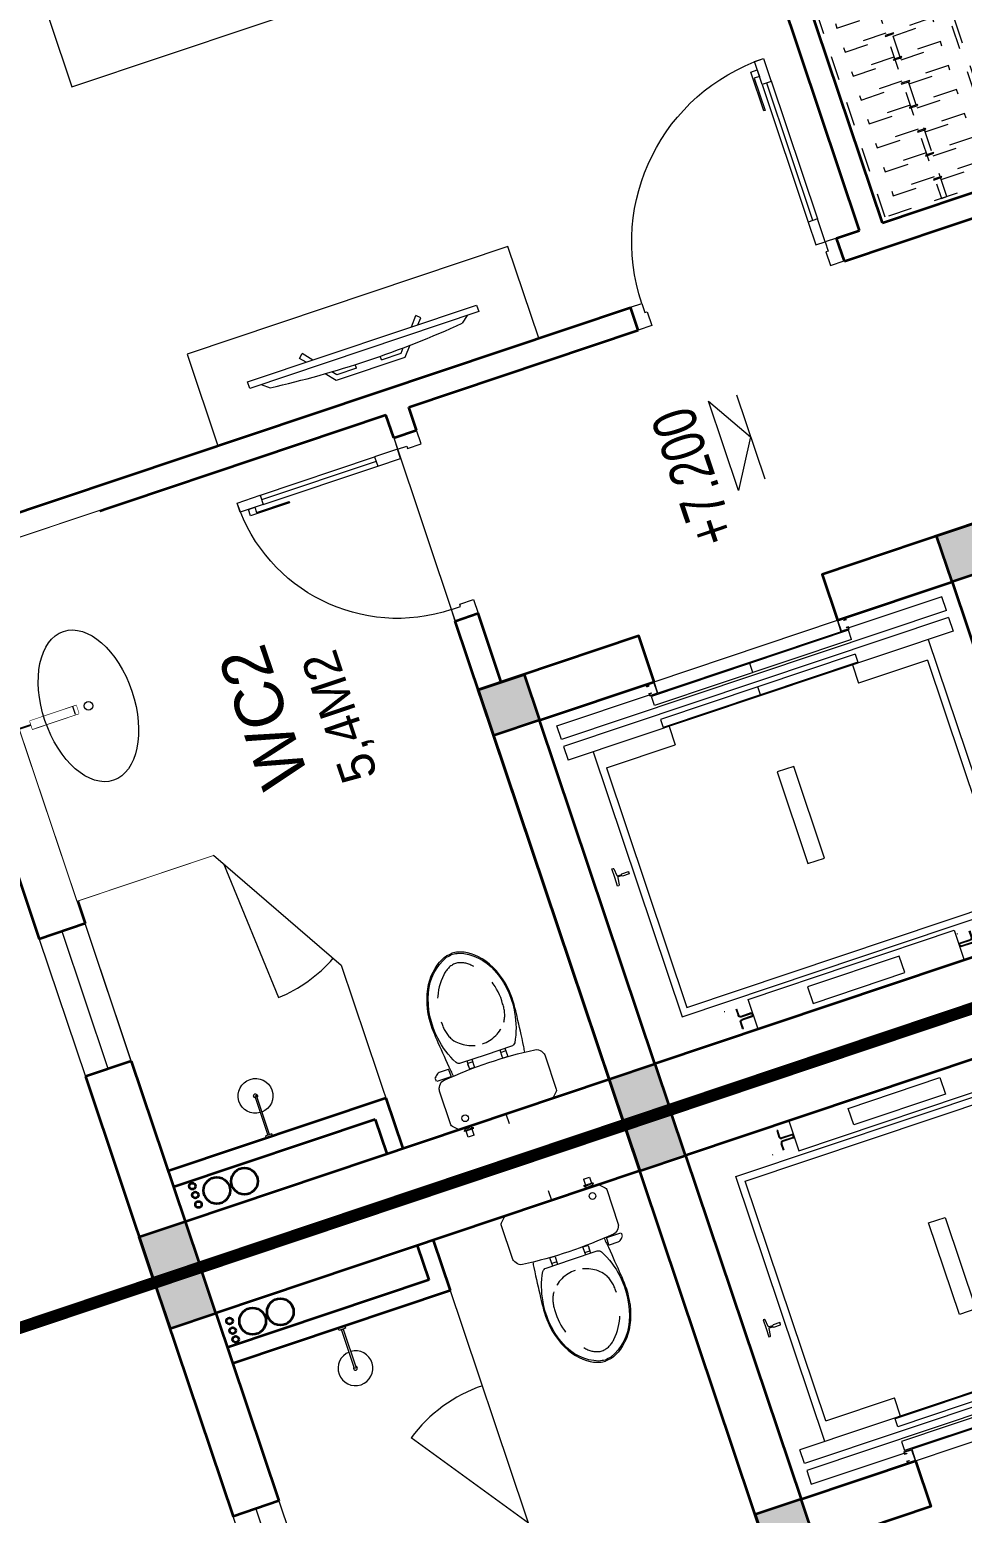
# Model space of a CAD drawing. Header units: metres. Extents: x 568332 to 569219, y 2065964 to 2066430.
# Drawn here: x 568583.53 to 568587.38, y 2066243.77 to 2066249.91 of the extents above; entities that cross this region are included whole.
import ezdxf

# ---------------------------------------------------------------- set-up
doc = ezdxf.new("R2010")
doc.units = ezdxf.units.M
for name, pattern in [('$AUDIT_BAD_LTYPE2', [0]), ('CENTER', [2, 1.25, -0.25, 0.25, -0.25]), ('HIDDEN', [0.375, 0.25, -0.125]), ('X-5M-G-MB PHONGNGU$0$HIDDEN2', [0.1875, 0.125, -0.0625]), ('xref-thap C (mb tang 32-2)$0$HIDDEN', [0.375, 0.25, -0.125])]:
    doc.linetypes.add(name, pattern=pattern)
doc.layers.get('0').update_dxf_attribs({"linetype": 'CONTINUOUS'})
doc.layers.get('DEFPOINTS').update_dxf_attribs({"linetype": 'CONTINUOUS'})
for name, color, linetype, lineweight in [('-CENTER', 143, 'CENTER', 13), ('-CONCRETE', 1, 'CONTINUOUS', 35), ('-DOOR', 137, 'CONTINUOUS', 9), ('-FURNITURE', 46, 'CONTINUOUS', 9), ('-KH', 143, 'CONTINUOUS', 13), ('-LINE1', 7, 'CONTINUOUS', 18), ('-LINE2', 252, 'CONTINUOUS', 9), ('-TEXT', 7, 'CONTINUOUS', 15), ('-WALL', 4, 'CONTINUOUS', 35), ('TEXT25', 2, 'CONTINUOUS', 13)]:
    doc.layers.add(name, color=color, linetype=linetype, lineweight=lineweight)
doc.layers.add('-RANH GIOI LO DAT', color=12, linetype='CONTINUOUS')
doc.styles.add('1', font='arial.ttf')
doc.styles.add('SVN_AVO_thuong', font='')
doc.styles.add('T1', font='', dxfattribs={"height": 200})
doc.styles.get('SVN_AVO_thuong').set_extended_font_data('SVN-Avo')
doc.styles.get('T1').set_extended_font_data('VNgeometric Light')

# ---------------------------------------------------------------- blocks, each defined once
blk = doc.blocks.new('X-5M-DH-2-CORE$0$A$C75E80C28')
at = {"layer": '-LINE2', "linetype": 'Continuous', "ltscale": 2}
for p, q in [((-510.0000099998433, -21.5000000000291), (-510.0000099998579, -50.60000000000582)), ((-506.8000099998899, -21.5000000000291), (-510.0000099998433, -21.5000000000291)), ((-506.8000099998899, -21.5000000000291), (-506.8000099999044, -50.60000000000582)), ((-456.2000100000296, -56.79999999998836), (-500.6000099999364, -56.80000000001746)), ((-456.2000100000441, -60), (-500.600009999951, -60.0000000000291)), ((456.2000100000296, -56.79999999998836), (500.6000100000529, -56.79999999998836)), ((456.200010000015, -60), (500.6000100000383, -60)), ((506.8000100001227, -21.5), (510.0000100000761, -21.5)), ((506.8000100001227, -21.5), (506.8000100001082, -50.59999999997672)), ((510.0000100000761, -21.5), (510.0000100000616, -50.59999999997672)), ((-556.8000102631631, -112.4999999912397), (-560.0000102631166, -112.4999999912397)), ((-510.0000099998579, -108.5000000000291), (-510.0000099998433, -79.39999999999418)), ((-506.8000099999044, -108.5000000000291), (-506.8000099998899, -79.39999999999418)), ((-456.2000100000296, -70), (-500.6000099999364, -70.0000000000291)), ((-456.2000100000296, -73.19999999995343), (-500.6000099999364, -73.19999999998254)), ((-453.2000100000441, -63), (-453.2000100000296, -67)), ((-450.0000099998579, -63), (-450.0000099998433, -67)), ((450.0000100000616, -63), (450.0000100000761, -67)), ((453.200010000015, -63), (453.2000100000296, -67)), ((456.2000100000296, -70), (500.6000100000529, -70)), ((456.2000100000296, -73.19999999995343), (500.6000100000529, -73.19999999995343)), ((456.800009736864, -112.4999999912397), (460.0000097368174, -112.4999999912397)), ((506.8000100001227, -108.5), (506.8000100001227, -79.39999999996508)), ((510.0000100000761, -108.5), (510.0000100000761, -79.39999999996508)), ((-731.0000002632733, -148.9999999649008), (730.9999997367267, -148.9999999649299)), ((-731.0000002698944, -1304.999999934109), (-731.0000002632733, -148.9999999649008)), ((-700.0000002632733, -178.9999999649008), (699.9999997367267, -178.9999999649299)), ((-700.0000002699089, -1224.999999934109), (-700.0000002632733, -178.9999999649008)), ((699.9999997300911, -1224.999999934109), (699.9999997367267, -178.9999999649299)), ((730.9999997301056, -1304.999999934109), (730.9999997367267, -148.9999999649299)), ((-700.0000002699089, -1224.999999934109), (-400.0000002699089, -1224.999999934138)), ((-400.0000002698944, -1304.999999934138), (-400.0000002699089, -1224.999999934138)), ((699.9999997300911, -1224.999999934109), (399.9999997300911, -1224.999999934109)), ((399.9999997301056, -1304.999999934109), (399.9999997300911, -1224.999999934109)), ((839.9999997301056, -1304.999999934109), (-840.0000002698944, -1304.999999934109)), ((-840.0000002698944, -1364.999999934109), (-840.0000002698944, -1304.999999934109)), ((424.9999997301056, -1308.999999934109), (-425.0000002698944, -1308.999999934109)), ((-425.0000002699089, -1342.999999934109), (-425.0000002698944, -1308.999999934109)), ((424.9999997300911, -1342.999999934109), (-425.0000002699089, -1342.999999934109)), ((-2.6989437174052e-07, -1308.999999934109), (-2.699089236557484e-07, -1342.999999934109)), ((424.9999997300911, -1342.999999934109), (424.9999997301056, -1308.999999934109)), ((839.9999997301056, -1364.999999934109), (839.9999997301056, -1304.999999934109)), ((839.9999997301056, -1364.999999934109), (-840.0000002698944, -1364.999999934109)), ((839.9999997301056, -1394.999999934109), (-840.0000002698944, -1394.999999934109)), ((-840.0000002698944, -1394.999999934109), (-840.0000002698944, -1454.999999934109)), ((429.9999997300911, -1405.999999934138), (-430.0000002699089, -1405.999999934109)), ((-430.0000002699089, -1405.999999934109), (-430.0000002698944, -1445.999999934109)), ((-2.699089236557484e-07, -1405.999999934109), (-2.6989437174052e-07, -1445.999999934109)), ((429.9999997300911, -1405.999999934138), (429.9999997301056, -1445.999999934138)), ((839.9999997301056, -1394.999999934109), (839.9999997301056, -1454.999999934109)), ((-840.0000002698944, -1454.999999934109), (-435.0000002698944, -1454.999999934109)), ((-435.0000002698944, -1449.999999934109), (-435.0000002699089, -1459.999999934109)), ((-435.0000002698944, -1449.999999934109), (-400.0000002698944, -1449.999999934138)), ((-435.0000002699089, -1459.999999934109), (-425.0000002699089, -1459.999999934109)), ((-433.4000002698012, -1451.599999934086), (-433.4000002698012, -1458.399999934074)), ((-433.4000002698012, -1451.599999934086), (-401.6000002697547, -1451.599999934086)), ((-433.4000002698012, -1458.399999934074), (-425.0000002698944, -1458.399999934074)), ((429.9999997301056, -1445.999999934138), (-430.0000002698944, -1445.999999934109)), ((-425.0000002698944, -1458.399999934074), (-425.0000002699089, -1459.999999934109)), ((-401.6000002697547, -1451.599999934086), (-401.6000002697256, -1498.399999934074)), ((399.9999997301056, -1449.999999934109), (-400.0000002698944, -1449.999999934138)), ((-400.0000002698944, -1449.999999934138), (-400.0000002698653, -1499.999999934138)), ((399.9999997301056, -1449.999999934109), (399.9999997301347, -1499.999999934109)), ((434.9999997301056, -1449.999999934109), (399.9999997301056, -1449.999999934109)), ((401.5999997301988, -1451.599999934086), (401.5999997302279, -1498.399999934074)), ((433.3999997302453, -1451.599999934086), (401.5999997301988, -1451.599999934086)), ((433.3999997302453, -1458.399999934074), (424.9999997301056, -1458.399999934074)), ((424.9999997301056, -1458.399999934074), (424.9999997301056, -1459.999999934109)), ((434.9999997301056, -1459.999999934109), (424.9999997301056, -1459.999999934109)), ((433.3999997302453, -1451.599999934086), (433.3999997302453, -1458.399999934074)), ((434.9999997301056, -1449.999999934109), (434.9999997301056, -1459.999999934109)), ((839.9999997301056, -1454.999999934109), (434.9999997301056, -1454.999999934109)), ((-435.0000002698653, -1489.999999934109), (-435.0000002698653, -1499.999999934109)), ((-435.0000002698653, -1489.999999934109), (-425.0000002698653, -1489.999999934109)), ((-435.0000002698653, -1499.999999934109), (-400.0000002698653, -1499.999999934138)), ((-433.4000002697721, -1491.599999934086), (-433.4000002697721, -1498.399999934074)), ((-433.4000002697721, -1491.599999934086), (-425.0000002698653, -1491.599999934086)), ((-433.4000002697721, -1498.399999934074), (-401.6000002697256, -1498.399999934074)), ((-425.0000002698653, -1489.999999934109), (-425.0000002698653, -1491.599999934086)), ((434.9999997301347, -1499.999999934109), (399.9999997301347, -1499.999999934109)), ((433.3999997302744, -1498.399999934074), (401.5999997302279, -1498.399999934074)), ((424.9999997301347, -1489.999999934109), (424.9999997301347, -1491.599999934086)), ((434.9999997301347, -1489.999999934109), (424.9999997301347, -1489.999999934109)), ((433.3999997302744, -1491.599999934086), (424.9999997301347, -1491.599999934086)), ((433.3999997302744, -1491.599999934086), (433.3999997302744, -1498.399999934074)), ((434.9999997301347, -1489.999999934109), (434.9999997301347, -1499.999999934109))]:
    blk.add_line(p, q, dxfattribs=at)
for points in [[(-450.0000000000146, 0), (-450, -130), (450, -130), (449.9999999999854, 0)], [(-200, -29), (200.0000000001164, -29), (200.0000000001164, -101), (-200, -101)], [(-36.0000002632587, -583.9999999649008), (35.9999997367413, -583.9999999649008), (35.99999973675585, -983.9999999649008), (-36.00000026324415, -983.9999999649008)]]:
    blk.add_lwpolyline(points, close=True, dxfattribs=at)
for points in [[(-780.0000002632587, -788.9999999649008), (-751.0000002632587, -788.9999999649299, 0.414213562373095), (-750.0000002632733, -787.9999999649008), (-750.0000002632587, -783.9999999649008), (-750.0000002632587, -779.9999999649008, 0.414213562373095), (-751.0000002632733, -778.9999999649299), (-780.0000002632733, -778.9999999649881, -0.2569775838576673), (-784.1207396915852, -781.9399999648449), (-797.9000002631656, -781.939999964874, -0.414213562373095), (-800.9000002631656, -778.939999964874), (-804.0000002632587, -749.4999999649008, 0.414213562373095), (-807.0000002632587, -746.4999999649008), (-812.0000002632587, -746.4999999649008), (-812.0000002632587, -783.9999999649008), (-812.0000002632587, -821.4999999649008), (-807.0000002632587, -821.4999999649008, 0.414213562373095), (-804.0000002632587, -818.4999999649008), (-800.9000002631656, -789.0599999648693, -0.414213562373095), (-797.9000002631656, -786.0599999648693), (-784.1207396915852, -786.0599999648402, -0.2569775838576673), (-780.0000002632587, -788.9999999647553)], [(779.9999997367413, -788.9999999649299), (750.9999997367413, -788.9999999649008, -0.414213562373095), (749.9999997367267, -787.9999999649299), (749.9999997367413, -783.9999999649299), (749.9999997367413, -779.9999999649299, -0.414213562373095), (750.9999997367267, -778.9999999649008), (779.9999997368432, -778.9999999650172, 0.2569775838576673), (784.1207391653006, -781.939999964874), (797.899999736881, -781.9399999648449, 0.414213562373095), (800.899999736881, -778.9399999648449), (803.9999997367413, -749.4999999649008, -0.414213562373095), (806.9999997367413, -746.4999999649008), (811.9999997367413, -746.4999999649008), (811.9999997367413, -783.9999999649008), (811.9999997367413, -821.4999999649008), (806.9999997367413, -821.4999999649008, -0.414213562373095), (803.9999997367413, -818.4999999649008), (800.899999736881, -789.0599999648402, 0.414213562373095), (797.899999736881, -786.0599999648402), (784.1207391653006, -786.0599999648693, 0.2569775838576672), (779.9999997368577, -788.9999999647844)]]:
    blk.add_lwpolyline(points, format="xyb", dxfattribs=at)
for centre, radius, start, end in [((-500.600009999951, -50.60000000000582), 9.400000000001475, 180, 270), ((-500.600009999951, -50.60000000000582), 6.200000000004374, 180, 270), ((-456.2000100000441, -63), 6.19999999999713, 0, 90), ((-456.2000100000441, -63), 3.000000000000045, 0, 90), ((456.200010000015, -63), 6.19999999999713, 90, 180), ((456.200010000015, -63), 3.000000000000045, 90, 180), ((500.6000100000383, -50.59999999997672), 6.200000000004374, 270, 0), ((500.6000100000383, -50.59999999997672), 9.400000000001475, 270, 0), ((-500.6000099999364, -79.39999999999418), 9.399999999997844, 90, 180), ((-500.6000099999364, -79.39999999999418), 6.19999999999734, 90, 180), ((-456.2000100000296, -67), 6.20000000000076, 270, 0), ((-456.2000100000296, -67), 2.999999999999834, 270, 0), ((456.2000100000296, -67), 6.20000000000076, 180, 270), ((456.2000100000296, -67), 2.999999999999834, 180, 270), ((500.6000100000529, -79.39999999996508), 9.399999999997844, 0, 90), ((500.6000100000529, -79.39999999996508), 6.19999999999734, 0, 90)]:
    blk.add_arc(centre, radius, start, end, dxfattribs=at)
blk = doc.blocks.new('A$C5C575821')
at = {"layer": '-CONCRETE'}
h = blk.add_hatch(color=256, dxfattribs=at)
h.dxf.hatch_style = 1
h.paths.add_polyline_path([(-0.00237559899687767, 200.0000000000146), (-0.00237559899687767, 1.455191522836685e-11), (199.9976244010031, 1.455191522836685e-11), (199.9976244010031, 200.0000000000146)])
blk.add_lwpolyline([(-0.00237559899687767, 1.455191522836685e-11), (199.9976244010031, 1.455191522836685e-11), (199.9976244010031, 200.0000000000146), (-0.00237559899687767, 200.0000000000146)], close=True, dxfattribs=at)
blk = doc.blocks.new('A$C3F71457E')
at = {"layer": '-CONCRETE'}
blk.add_lwpolyline([(-8.760252967476845e-09, -100.0000002632005), (0, 400), (-1500, 400.0000000000582), (-1500.00000001755, -1399.999999999942), (-1.754960976541042e-08, -1400), (-7.895869202911854e-08, -900.0000002632005), (199.9999999912397, -900.0000002982852), (199.9999999824504, -1600), (-1700.00000001755, -1600), (-1700, 600), (200, 600), (199.9999999912397, -100.0000002982852), (6.140908226370811e-08, -100.0000002632005)], dxfattribs=at)
at = {"layer": '-LINE1'}
blk.add_line((-7.895869202911854e-08, -900.0000002632005), (-8.760252967476845e-09, -100.0000002632005), dxfattribs=at)
at = {"layer": '-WALL'}
for p in [(-1699.997624401003, 399.9999999999854), (0.00237559899687767, 399.9999999999854), (-1699.997624401081, -1599.999999999959), (0.002375601565972829, -1600.000000021305)]:
    blk.add_blockref('A$C5C575821', p, dxfattribs=at)
at = {"color": 2, "rotation": 90}
blk.add_blockref('X-5M-DH-2-CORE$0$A$C75E80C28', (-1500.00000000876, -499.9999999999418), dxfattribs=at)
blk = doc.blocks.new('shower')
for points in [[(180919.3447017173, -32316.45425928477), (180912.3337561736, -32316.45425928477), (180912.3337561736, -32146.62790954509), (180919.3447017173, -32146.62790954509)], [(180929.3839969719, -32326.62790954066), (180902.2944609144, -32326.62790954066), (180902.2944609144, -32316.45425928477), (180929.3839969719, -32316.45425928477)]]:
    blk.add_lwpolyline(points, close=True)
for radius, start, end in [(72, 272.7906698559544, 267.2093301440456), (8.346062492523743, 294.8355446212717, 245.1644553787283)]:
    blk.add_arc((180915.8392289462, -32146.62790954416), radius, start, end)
blk = doc.blocks.new('A$C18091ED7')
for p, q in [((9.957147995010018e-09, -42.13376978135784), (0, -3.786117304116488e-07)), ((146.1412317672475, -26.59467297248193), (179.181621938591, -26.59467296488583)), ((146.1412317672475, -26.59467297248193), (146.1412317680188, -30.17859706786112)), ((146.1412317680188, -30.17859706786112), (165.7503655985456, -30.17859706340823)), ((153.0594147269658, -36.79204952501459), (146.1412317680188, -30.17859706786112)), ((152.3191092506386, -2.717133611440659e-07), (152.3191092568413, -26.59467297093943)), ((152.3191092506386, -2.717133611440659e-07), (179.1816219322718, -2.654269337654114e-07)), ((153.0594147269658, -36.79204952501459), (165.7503656001572, -36.79204952192958)), ((153.0594147275151, -39.73033438943094), (153.0594147269658, -36.79204952501459)), ((153.0594147275151, -39.73033438943094), (178.4413164740145, -39.73033438349376)), ((153.0594147275151, -39.73033438943094), (178.4413164740145, -39.73033438349376)), ((153.0594147275151, -39.73033438943094), (153.0594147281554, -42.13376974494895)), ((185.3594994290725, -30.17859705851879), (165.7503655985456, -30.17859706340823)), ((178.4413164733487, -36.79204951884458), (165.7503656001572, -36.79204952192958)), ((185.3594994290725, -30.17859705851879), (178.4413164733487, -36.79204951884458)), ((178.4413164733487, -36.79204951884458), (178.4413164740145, -39.73033438349376)), ((178.4413164740145, -39.73033438349376), (178.4413164746547, -42.1337697392446)), ((179.1816219322718, -2.654269337654114e-07), (179.181621938591, -26.59467296488583)), ((179.181621938591, -26.59467296488583), (185.3594994283012, -26.59467296337243)), ((185.3594994283012, -26.59467296337243), (185.3594994290725, -30.17859705851879)), ((-83.25994817525861, -267.3592828898691), (-83.259948167517, -299.9634285944048)), ((-83.25994817257379, -278.4883151478134), (-83.25994817046012, -287.6388527823146)), ((-60.91100930959874, -290.0299398849311), (-83.25994816994717, -290.0299398901407)), ((-62.88950393904452, -265.3807882612164), (-81.28145355204106, -265.3807882657275)), ((-60.91100931491019, -267.3592828844266), (-60.91100930728498, -299.9634285889624)), ((60.9110093945892, -267.3592828557594), (60.9110094022144, -299.9634285600623)), ((60.91100939990065, -290.029939856031), (83.25994826024908, -290.0299398510542)), ((62.88950401780676, -265.3807882316178), (81.2814536308033, -265.3807882273395)), ((83.25994825493763, -267.3592828505498), (83.25994826256283, -299.9634285550856)), ((83.25994825750604, -278.488315108727), (83.2599482596197, -287.6388527429954)), ((165.3959958605519, -261.9873972070927), (165.3959958671003, -289.7349902229907)), ((167.8691141396885, -259.5142789271486), (228.0810223811895, -259.5142789128586)), ((167.8691141472664, -292.2081085020036), (206.7175896017579, -292.2081084926904)), ((230.5541406641933, -274.3229751045001), (230.5541406613593, -261.9873971916386))]:
    blk.add_line(p, q)
for points in [[(230.0000000517721, -218.5046414944518, -0.1374073801801567), (225.4781190853137, -234.6482587013161), (221.7949787454636, -240.7070387715066, -0.2360805181595358), (198.2560902649639, -255.4947853636986, -0.0519608230665726), (-198.2560901437319, -255.4947854572965, -0.236080518165078), (-221.7949786317113, -240.7070388760185), (-225.4781189743626, -234.6482588077488, -0.1374073801809237), (-229.9999999484608, -218.5046416030382), (-229.9999999831671, -71.98694829508895, -0.1989123673786679), (-226.3782021181105, -63.2431547633314), (-208.8906150607545, -45.75556769772083, -0.1989123673792025), (-200.1468215308087, -42.13376982865157), (9.971699910238385e-09, -42.13376978135784), (200.1468215506357, -42.13376973403501, -0.1989123673792025), (208.8906150822841, -45.75556759897154), (226.3782021480001, -63.24315465634572, -0.1989123673791691), (230.0000000170658, -71.98694818626973)], [(144.14367173758, -618.9627606730501, -0.2124047892419209), (26.30999211127346, -734.491494372196, -0.0276853236339062), (-0.5628229983012716, -738.609219571983, -0.0222792448073508), (-26.30999181118386, -734.4914943844487, -0.2124047892421136), (-144.1436714920528, -618.9627607410075, -0.1427957259999892), (-167.2376623962118, -428.0139674870588, -0.0930051380368448), (-127.9331820271946, -309.1271633332653, -0.2564387014614383), (-111.240849547703, -299.9634286007786), (4.746470949612558e-08, -299.9634285748762), (111.2408496426324, -299.9634285482753, -0.2564387014619951), (127.933182126606, -309.1271632729331, -0.0930051380368741), (167.2376625517572, -428.0139674081001, -0.1427957260000456)]]:
    blk.add_lwpolyline(points, format="xyb", close=True)
at = {"linetype": 'xref-thap C (mb tang 32-2)$0$HIDDEN', "ltscale": 100}
blk.add_lwpolyline([(61.00044987679576, -669.0176259216969, -0.1990312026443698), (1.417429302819073e-07, -698.769823720475, -0.1990312026443799), (-61.00044960746891, -669.0176259504806, -0.2189240232571595), (-131.9321382956405, -478.313622940972, -0.1537914605682739), (-112.4681372026971, -403.989815428853, -0.2367011859554165), (5.876427167095244e-08, -347.5870280214876, -0.2367011859554843), (112.4681373467611, -403.9898153757968, -0.1537914605681893), (131.9321384748619, -478.313622878748, -0.2189240232571754)], format="xyb", close=True, dxfattribs=at)
blk.add_circle((165.7503656100234, -78.39166221523192), 13.90362011701458)
for centre, radius, start, end in [((-81.28145355158267, -267.3592828894034), 1.978494623656905, 90.00000001354867, 180.0000000133402), ((-62.88950393858613, -267.3592828848923), 1.978494623656905, 1.334021322268115e-08, 90.00000001354867), ((62.88950401826514, -267.3592828552937), 1.978494623656905, 90.00000001354867, 180.0000000133402), ((81.28145363126168, -267.3592828510155), 1.978494623656905, 1.334021322268115e-08, 90.00000001354867), ((167.8691141402633, -261.9873972065106), 2.473118279571131, 90.00000001354867, 180.0000000133402), ((167.8691141466952, -289.7349902224087), 2.473118279571131, 180.0000000133402, 270.0000000135486), ((206.717589598069, -276.6690117186226), 15.53909677420133, 270.0000000135486, 306.4658507565522), ((168.3527972659103, -224.7572911087773), 80.08895368617857, 306.4658507565522, 320.3122930343796), ((228.0810223845983, -274.3229751050822), 2.473118279571131, 320.3122930343796, 1.334021322268115e-08)]:
    blk.add_arc(centre, radius, start, end)
for points, knots in [([(-155.6468228230951, -259.4535552573798), (-156.6353001506941, -267.2522313103836), (-164.2940232875517, -328.394745314552), (-169.1545302536251, -385.0939582949213), (-183.68571763406, -527.7705276800843), (-135.602968026873, -679.1126648240606), (-50.29344375100118, -735.2493608418445), (-19.70048385594782, -741.0901266933652), (1.531116140540689e-07, -743.6724421556864)], [130.6139379315478, 130.6139379315478, 130.6139379315478, 130.6139379315478, 152.8521090939923, 311.1293507817257, 417.703951170228, 561.3833927516608, 697.6926317810714, 710.812262267882, 710.812262267882, 710.812262267882, 710.812262267882]), ([(155.6468228994709, -259.4535551877343), (156.6353002305841, -267.2522312389628), (164.2940233960289, -328.3947452375724), (169.1545303888706, -385.0939582149149), (183.6857178367027, -527.7705275934422), (135.6029683008201, -679.1126647599449), (50.29344405157826, -735.2493608178338), (19.70048415924612, -741.0901266841101), (1.530679583083838e-07, -743.6724421554536)], [130.613937934949, 130.613937934949, 130.613937934949, 130.613937934949, 152.8521090939923, 311.1293507817257, 417.703951170228, 561.3833927516608, 697.6926317810714, 710.812262267882, 710.812262267882, 710.812262267882, 710.812262267882])]:
    blk.add_open_spline(points, degree=3, knots=knots)
blk = doc.blocks.new('M17-T3')
at = {"layer": '-CONCRETE'}
for centre, radius in [((204983.5911653895, -22231.9565375792, 5.66516857499076e-09), 13), ((205021.8611523392, -22231.9565375792, 5.66516857499076e-09), 13), ((205063.6105703552, -22231.9565375792, 5.66516857499076e-09), 13), ((205032.7838123812, -22322.4533456769, 5.66516857499076e-09), 55), ((205032.7838123812, -22443.29579588214, 5.66516857499076e-09), 55)]:
    blk.add_circle(centre, radius, dxfattribs=at)
at = {"layer": '-DOOR'}
blk.add_lwpolyline([(203692.6449372052, -21988.65296779877), (204292.6449372052, -21988.65296779877), (204292.6449372052, -22188.65296781367), (203692.6449372052, -22188.65296781367)], close=True, dxfattribs=at)
blk.add_lwpolyline([(204292.6449372053, -22088.65296781251), (203692.6449372052, -22088.65296781251)], dxfattribs=at)
at = {"layer": '-FURNITURE'}
for points in [[(203712.5685557952, -22188.65296782555), (203712.5685557952, -23138.65296781856), (205112.6449371513, -23138.65296781856)], [(203876.8554371041, -23138.65296781856), (204365.6251175184, -22790.65268116958)]]:
    blk.add_lwpolyline(points, dxfattribs=at)
blk.add_arc((203876.8554371041, -23138.65296781856), 600, 0, 35.45057623981999, dxfattribs=at)
at = {"layer": '-RANH GIOI LO DAT', "linetype": 'HIDDEN', "ltscale": 10, "const_width": 50}
blk.add_lwpolyline([(199311.2922678299, -37992.77481386682), (205312.6449374761, -37853.14986137766), (205312.6449371913, -19988.65296813799), (194312.6449370133, -19988.65296804917), (194312.6449368876, -33109.07124499034)], close=True, dxfattribs=at)
at = {"layer": '-WALL'}
for p, q in [((205312.6449371513, -21988.65296782555), (204292.6449372053, -21988.65296781134)), ((204292.6449372052, -22188.65296781367), (204292.6449372053, -21988.65296781134)), ((205312.6449371513, -35452.50040405385), (205312.6449371513, -21988.65296782555)), ((205112.6449371513, -22188.65296782555), (204292.6449372052, -22188.65296781367)), ((204892.6449371514, -23138.65296781856), (204892.6449371677, -22188.65296782089)), ((204962.6449371514, -23068.65296781856), (204962.6449371677, -22188.65296782089)), ((205112.6449371513, -24038.65296781833), (205112.6449371513, -22188.65296782555)), ((204962.6449371514, -23068.65296781856), (205112.6449371514, -23068.65296781856)), ((204892.6449371514, -23138.65296781856), (205112.6449371513, -23138.65296781856))]:
    blk.add_line(p, q, dxfattribs=at)
at = {"layer": '-FURNITURE'}
for name, p, rotation in [('shower', (172599.7017137573, -203585.5082998201), 90.01066851174387), ('A$C18091ED7', (205154.7787069326, -23654.11500883709), 270)]:
    blk.add_blockref(name, p, dxfattribs=dict(at, rotation=rotation))
at = {"layer": '-WALL'}
blk.add_blockref('A$C5C575821', (205112.6473127865, -22188.65296803044), dxfattribs=at)
at = {"layer": '-WALL', "rotation": 180}
blk.add_blockref('A$C3F71457E', (203612.6449371337, -25638.65296781833), dxfattribs=at)
blk = doc.blocks.new('*U250')
at = {"linetype": 'X-5M-G-MB PHONGNGU$0$HIDDEN2'}
for points in [[(0, 600.0000000004657), (0, 0), (1199.92683835766, -3.773158211537314e-10), (1199.92683835766, 600.0000000000883)], [(1179.92683835766, 579.999661372015), (1179.92683835766, 19.99966137201513), (20, 20.00000000046566), (20, 580.0000000004657)], [(1179.92683835766, 286.6991212950972), (1179.92683835766, 313.099121295004), (20, 313.0991212953813), (19.99999859370291, 286.6991212952417)], [(113.7817614636733, 319.1750910408318), (109.4317788550979, 319.1750910408318), (109.4317788550979, 280.441767644881), (113.7817614636733, 280.441767644881)], [(227.7817614636733, 319.1750910407849), (223.4317788550979, 319.1750910407849), (223.4317788550979, 280.4417676448341), (227.7817614636733, 280.4417676448341)], [(341.7817614636733, 319.175091040738), (337.4317788550979, 319.175091040738), (337.4317788550979, 280.4417676447872), (341.7817614636733, 280.4417676447872)], [(455.7817614636733, 319.1750910406911), (451.4317788550979, 319.1750910406911), (451.4317788550979, 280.4417676447403), (455.7817614636733, 280.4417676447403)], [(569.7817614636733, 319.1750910406442), (565.431778855098, 319.1750910406442), (565.431778855098, 280.4417676446934), (569.7817614636733, 280.4417676446934)], [(683.7817614636733, 319.1750910405973), (679.431778855098, 319.1750910405973), (679.431778855098, 280.4417676446465), (683.7817614636733, 280.4417676446465)], [(797.7817614636733, 319.1750910405504), (793.431778855098, 319.1750910405504), (793.431778855098, 280.4417676445996), (797.7817614636733, 280.4417676445996)], [(911.7817614636733, 319.1750910405035), (907.431778855098, 319.1750910405035), (907.431778855098, 280.4417676445527), (911.7817614636733, 280.4417676445527)], [(1025.781761463673, 319.1750910404566), (1021.431778855098, 319.1750910404566), (1021.431778855098, 280.4417676445057), (1025.781761463673, 280.4417676445057)], [(1139.781761463673, 319.1750910404097), (1135.431778855098, 319.1750910404097), (1135.431778855098, 280.4417676444588), (1139.781761463673, 280.4417676444588)]]:
    blk.add_lwpolyline(points, close=True, dxfattribs=at)
for points in [[(122.2409142897814, 313.1103512093413), (122.2409142897814, 515.2497102723445), (100.1765458012815, 515.2497102723445), (100.1765458012815, 313.1103512093413)], [(236.2409142897814, 313.1103512092944), (236.2409142897814, 515.2497102722975), (214.1765458012815, 515.2497102722975), (214.1765458012815, 313.1103512092944)], [(350.2409142897814, 313.1103512092475), (350.2409142897814, 515.2497102722507), (328.1765458012815, 515.2497102722507), (328.1765458012815, 313.1103512092475)], [(464.2409142897814, 313.1103512092006), (464.2409142897814, 515.2497102722037), (442.1765458012815, 515.2497102722037), (442.1765458012815, 313.1103512092006)], [(578.2409142897814, 313.1103512091537), (578.2409142897814, 515.2497102721569), (556.1765458012815, 515.2497102721569), (556.1765458012815, 313.1103512091537)], [(692.2409142897814, 313.1103512091068), (692.2409142897814, 515.24971027211), (670.1765458012815, 515.24971027211), (670.1765458012815, 313.1103512091068)], [(806.2409142897814, 313.1103512090599), (806.2409142897814, 515.249710272063), (784.1765458012815, 515.249710272063), (784.1765458012815, 313.1103512090599)], [(920.2409142897814, 313.110351209013), (920.2409142897814, 515.2497102720162), (898.1765458012815, 515.2497102720162), (898.1765458012815, 313.110351209013)], [(1034.240914289781, 313.1103512089661), (1034.240914289781, 515.2497102719692), (1012.176545801281, 515.2497102719692), (1012.176545801281, 313.1103512089661)], [(1148.240914289781, 313.1103512089192), (1148.240914289781, 515.2497102719224), (1126.176545801281, 515.2497102719224), (1126.176545801281, 313.1103512089192)], [(100.1765458012815, 286.7103512094345), (100.1765458012815, 92.0852110228024), (122.2409142897814, 92.0852110228024), (122.2409142897814, 286.7103512094345)], [(214.1765458012815, 286.7103512093876), (214.1765458012815, 92.08521102275549), (236.2409142897814, 92.08521102275549), (236.2409142897814, 286.7103512093876)], [(328.1765458012815, 286.7103512093407), (328.1765458012815, 92.08521102270858), (350.2409142897814, 92.08521102270858), (350.2409142897814, 286.7103512093407)], [(442.1765458012815, 286.7103512092938), (442.1765458012815, 92.08521102266168), (464.2409142897814, 92.08521102266168), (464.2409142897814, 286.7103512092938)], [(556.1765458012815, 286.7103512092469), (556.1765458012815, 92.08521102261477), (578.2409142897814, 92.08521102261477), (578.2409142897814, 286.7103512092469)], [(670.1765458012815, 286.7103512092), (670.1765458012815, 92.08521102256786), (692.2409142897814, 92.08521102256786), (692.2409142897814, 286.7103512092)], [(784.1765458012815, 286.7103512091531), (784.1765458012815, 92.08521102252095), (806.2409142897814, 92.08521102252095), (806.2409142897814, 286.7103512091531)], [(898.1765458012815, 286.7103512091062), (898.1765458012815, 92.08521102247404), (920.2409142897814, 92.08521102247404), (920.2409142897814, 286.7103512091062)], [(1012.176545801281, 286.7103512090592), (1012.176545801281, 92.08521102242715), (1034.240914289781, 92.08521102242715), (1034.240914289781, 286.7103512090592)], [(1126.176545801281, 286.7103512090123), (1126.176545801281, 92.08521102238024), (1148.240914289781, 92.08521102238024), (1148.240914289781, 286.7103512090123)]]:
    blk.add_lwpolyline(points, dxfattribs=at)
blk = doc.blocks.new('Sink_Cicle')
blk.add_lwpolyline([(17.49999987077899, -50.00226151314564), (-17.49999987077899, -49.99773848685436), (-17.51615354442038, -252.2967581441626), (17.48384613892995, -252.3012811850058)], close=True)
blk.add_circle((0, -300), 17.5)
at = {"layer": 'DEFPOINTS'}
blk.add_line((0, -100), (0, 0), dxfattribs=at)
blk.add_wipeout([(17.499999870775355, -50.00226151314928), (-17.49999987078263, -49.99773848685436), (-17.516153544427652, -252.29675814416623), (17.48384613892631, -252.3012811850058)])
at = {"layer": '-FURNITURE', "linetype": 'Continuous'}
blk.add_ellipse((0, -300), major_axis=(-325, 0), ratio=0.5846153846153846, dxfattribs=at)
blk.add_line((-17.51421511289664, -237.2967582757119), (17.48578462866135, -237.3012813020032))
blk = doc.blocks.new('*U18')
at = {"linetype": '$AUDIT_BAD_LTYPE2'}
for p, q in [((70, 100), (69.99999999999999, 599.9999999999982)), ((89.99999999999999, 599.9999999999982), (90, 100))]:
    blk.add_line(p, q, dxfattribs=at)
for points in [[(49.99999999999999, 599.9999999999982), (89.99999999999999, 599.9999999999982), (89.99999999999999, 699.9999999999982), (49.99999999999999, 699.9999999999982), (49.99999999999999, 599.9999999999982)], [(49.99999999999999, 602.9059272893337), (50, 100)], [(50, 100), (90, 100), (90, 0), (50, 0), (50, 100)]]:
    blk.add_lwpolyline(points)
for points in [[(118.2698876160139, 494.5156181119073), (118.2698876160139, 664.1349438079906), (89.99999999999999, 664.1349438079906), (89.99999999999999, 635.8650561920058), (112.6159100928053, 635.8650561920058), (112.6159100928053, 494.5156181119073)], [(0, 0), (50, 0), (50, -40), (60, -40), (60, -100.0001724930698), (0, -100.0001724930698)], [(799.9999999999982, 7.105427357601134e-15), (749.9999999999982, 7.105427357601134e-15), (749.9999999999982, -40), (739.9999999999982, -40), (739.9999999999982, -100.0001724930698), (799.9999999999982, -100.0001724930698)]]:
    blk.add_lwpolyline(points, close=True)
at = {"linetype": '$AUDIT_BAD_LTYPE2', "ltscale": 0.3}
blk.add_arc((50, 0), 699.9999999999982, 0, 90, dxfattribs=at)
blk = doc.blocks.new('*U149')
at = {"linetype": '$AUDIT_BAD_LTYPE2'}
for p, q in [((70, 100), (70, 699.9999999999982)), ((90, 699.9999999999982), (90, 100))]:
    blk.add_line(p, q, dxfattribs=at)
for points in [[(50, 699.9999999999982), (90, 699.9999999999982), (90, 799.9999999999982), (50, 799.9999999999982), (50, 699.9999999999982)], [(50, 702.9059272893337), (50, 100)], [(50, 100), (90, 100), (90, 0), (50, 0), (50, 100)]]:
    blk.add_lwpolyline(points)
for points in [[(118.2698876160139, 594.5156181119073), (118.2698876160139, 764.1349438079906), (90, 764.1349438079906), (90, 735.8650561920058), (112.6159100928053, 735.8650561920058), (112.6159100928053, 594.5156181119073)], [(0, 0), (50, 0), (50, -40), (60, -40), (60, -99.99999999999272), (0, -99.99999999999272)], [(899.9999999999982, 1.3252863207713e-28), (849.9999999999982, 1.3252863207713e-28), (849.9999999999982, -40.00000000000001), (839.9999999999982, -40.00000000000001), (839.9999999999982, -99.99999999999272), (899.9999999999982, -99.99999999999272)]]:
    blk.add_lwpolyline(points, close=True)
at = {"linetype": '$AUDIT_BAD_LTYPE2', "ltscale": 0.3}
blk.add_arc((50, 0), 799.9999999999982, 0, 90, dxfattribs=at)
blk = doc.blocks.new('XR.MB.LM123$0$tvi 1')
blk.add_lwpolyline([(28.54445810673496, -2.291926648467779e-10), (28.54445810673496, -999.9999999999964), (-7.275957614183426e-12, -1000), (0, 0)], close=True)
for points in [[(28.54445810680045, -50.31958968611434), (52.37372755713295, -80.86315460130209)], [(-24.09820395050338, -235.5599978379832), (-39.09879504836863, -251.7939635238108)], [(0, -255.9952397129928), (-24.09820395050338, -235.5599978379832)], [(0, -284.7849796677438), (-39.09879504836863, -251.7939635238108)], [(69.66229681991535, -315.0836646851385), (111.1934016081432, -350.2927865858655), (111.193401608034, -649.712917566063), (69.68611289083492, -684.9110379843005)], [(89.09002233762294, -445.7449799550195), (89.09002233762294, -359.9578938602899), (70.91298945683957, -344.6203678706661)], [(89.09002233762294, -445.7449799550195), (73.49991829216015, -445.7449799550232)], [(89.09002233768115, -554.2550200447404), (89.09002233773936, -640.0421061392371), (70.91298945678864, -655.3796321293303)], [(89.09002233768115, -554.2550200447404), (73.49991829216015, -554.2550200447404)], [(0, -715.2150203320198), (-39.09879504836863, -748.2060364759491)], [(-24.09820395050338, -764.4400021620095), (-39.09879504836863, -748.2060364759491)], [(0, -744.004760287), (-24.09820395050338, -764.4400021620095)], [(28.54445810674224, -949.680410313882), (52.37372755713295, -919.1368453984578)]]:
    blk.add_lwpolyline(points)
blk.add_arc((-4025.16618952866, -499.9999999999964), 4099.025185406737, 354.1310878512652, 5.868912148527433)
blk = doc.blocks.new('G1600')
for p, q in [((137477.0741823114, -212827.2147267315), (139077.0741823114, -212827.2147267327)), ((137227.6935681712, -213391.7193460799), (137227.6935681718, -213076.8871672568)), ((139326.4547964507, -213391.7193460799), (139326.4547964501, -213076.8871672568)), ((137385.1096575831, -213234.3032566686), (137070.2774787599, -213234.3032566681)), ((139169.0387070388, -213234.3032566686), (139483.870885862, -213234.3032566681))]:
    blk.add_line(p, q)
blk.add_lwpolyline([(137477.074182311, -213484.2147267315), (137477.0741823123, -211484.2147267315), (139077.0741823123, -211484.2147267327), (139077.074182311, -213484.2147267327), (137477.074182311, -213484.2147267315)])
for points in [[(136977.074182316, -213484.2147267311), (136977.0741823163, -212984.3917867657), (137477.0741823113, -212984.3917867661), (137477.074182311, -213484.2147267315)], [(137617.074182311, -213375.2147267316), (137617.0741823112, -212998.7147267316), (138234.5741823112, -212998.714726732), (138234.574182311, -213375.214726732)], [(138937.074182311, -213375.2147267325), (138937.0741823112, -212998.7147267325), (138319.5741823112, -212998.7147267321), (138319.574182311, -213375.2147267321)], [(139577.0741823059, -213484.2147267331), (139577.0741823062, -212984.3917867677), (139077.0741823113, -212984.3917867673), (139077.074182311, -213484.2147267327)]]:
    blk.add_lwpolyline(points, close=True)
for centre, radius in [((137227.6935681715, -213234.3032566684), 157.4160894116067), ((139326.4547964504, -213234.3032566684), 157.4160894116067), ((137227.6935681715, -213234.3032566684), 82.41608941160666), ((139326.4547964504, -213234.3032566684), 82.41608941160666)]:
    blk.add_circle(centre, radius)
blk = doc.blocks.new('M16-T3')
at = {"layer": '-CONCRETE'}
for centre, radius in [((195285.2633306029, 44298.44721694359, 5.66516857499076e-09), 13), ((195327.012748619, 44298.44721694359, 5.66516857499076e-09), 13), ((195365.2827355686, 44298.44721694359, 5.66516857499076e-09), 13), ((195316.0900885769, 44207.95040884589, 5.66516857499076e-09), 55), ((195316.0900885769, 44087.10795864066, 5.66516857499076e-09), 55)]:
    blk.add_circle(centre, radius, dxfattribs=at)
at = {"layer": '-DOOR'}
blk.add_lwpolyline([(196536.3541901735, 44573.42766004729), (195936.3422502656, 44573.42766004729), (195936.3422502656, 44373.42766004729), (196536.3541901735, 44373.42766004729)], close=True, dxfattribs=at)
blk.add_lwpolyline([(195936.3422502656, 44473.42766004729), (196536.3468243326, 44473.3834841803)], dxfattribs=at)
at = {"layer": '-FURNITURE'}
for points in [[(196036.4093151052, 43423.42766004729), (195236.3422502656, 43423.42766004729), (195236.3422502656, 44373.42766004729), (196636.4763799447, 44373.42766004729), (196636.4763799447, 43778.89116179732)], [(196590.2923621607, 43751.53299860445), (195991.5969789783, 43711.98760499082)]]:
    blk.add_lwpolyline(points, dxfattribs=at)
blk.add_lwpolyline([(198236.4763799447, 41823.40892854727), (198636.4763799447, 41823.40892854681), (198636.4763799447, 43223.40892854634), (198236.4763799447, 43223.40892854681)], close=True, dxfattribs=at)
blk.add_arc((196590.2923621607, 43751.53299860445), 600, 183.7790463261789, 210.6413534905989, dxfattribs=at)
at = {"layer": '-KH'}
blk.add_line((197754.3489728119, 41122.60652281133), (197386.3264209501, 41122.60652281133), dxfattribs=at)
blk.add_lwpolyline([(197375.1642653421, 41240.4006637826), (197765.5111284196, 41240.4006637826), (197570.3376968809, 41122.60652281133)], close=True, dxfattribs=at)
blk.add_solid([(197570.3376968809, 41122.60652281133), (197570.3376968809, 41240.4006637826), (197375.1642653421, 41240.4006637826), (197570.3376968809, 41122.60652281133)], dxfattribs=at)
at = {"layer": '-LINE2'}
blk.add_line((198036.4763799448, 42523.42766004729), (197236.4763799448, 42523.42766004729), dxfattribs=at)
at = {"layer": '-RANH GIOI LO DAT', "linetype": 'HIDDEN', "ltscale": 10, "const_width": 50}
blk.add_lwpolyline([(204036.3446252802, 28918.3209899721), (204036.3446250929, 46573.4276598905), (195036.3446258684, 46573.42766000016), (195036.3446263599, 28708.93076681381)], close=True, dxfattribs=at)
at = {"layer": '-WALL'}
for p, q in [((195936.3422502656, 44573.42766004729), (195036.3422502656, 44573.42766004729)), ((195036.3422502656, 44573.42766004729), (195036.3422502656, 31109.6689367499)), ((195936.3422502656, 44373.42766004729), (195936.3422502656, 44573.42766004729)), ((196536.3394649967, 44373.42766004729), (196536.3541901735, 44573.42766004729)), ((199236.4093151161, 44573.55637275892), (196536.3541901735, 44573.42766004729)), ((195936.3422502656, 44373.42766004729), (195236.3422502656, 44373.42766004729)), ((195236.3422502656, 44373.42766004729), (195236.3422502656, 42523.42766004729)), ((195386.2289637905, 43493.42766004729), (195386.2289637849, 44370.49462105402)), ((195456.2289637905, 43423.42766004729), (195456.2289637849, 44370.49462105402)), ((199236.4093151161, 44373.55637275892), (196536.3394649967, 44373.42766004729)), ((198136.4763799448, 44373.42766004729), (198136.4763799448, 42523.42766004729)), ((198236.4763799448, 44373.42766004729), (198236.4763799447, 41423.40892855286)), ((195386.2289637905, 43493.42766004729), (195236.2289637905, 43493.42766004729)), ((195456.2289637905, 43423.42766004729), (195236.2289637906, 43423.42766004729)), ((195236.3422502656, 42523.42766004729), (197236.4763799448, 42523.42766004729)), ((197236.4763799448, 42523.42766004729), (197236.4763799448, 42423.42766004729)), ((198036.4763799448, 42523.42766004729), (198036.4763799448, 42423.42766004729)), ((198036.4763799448, 42523.42766004729), (198136.4763799448, 42523.42766004729)), ((196936.476379943, 42423.42766004357), (197236.4763799448, 42423.42766004729)), ((198036.4763799447, 42423.42766004729), (198136.4763799448, 42423.42766004729)), ((198136.4763799448, 42423.42766004729), (198136.4763799448, 41423.40892855286)), ((198136.4763799448, 41423.40892855286), (198237.0477443841, 41423.40892855286)), ((198136.4763799448, 40523.40892855286), (198136.4763799448, 39591.96297697419)), ((198136.4763799447, 40523.40892855286), (198237.0477443841, 40523.40892855286)), ((198236.4763799447, 40523.40892855286), (198236.4763799448, 40423.40892855286)), ((198236.4763799448, 40423.40892855286), (201836.3422502656, 40423.40892855286)), ((198236.4763799447, 40323.40892855286), (201836.3422502656, 40323.40892855286)), ((198236.4763799448, 40323.40892855286), (198236.4763799447, 39591.96297697419))]:
    blk.add_line(p, q, dxfattribs=at)
at = {"layer": '-DOOR', "xscale": -1}
blk.add_blockref('*U18', (198036.4763799448, 42523.42766004729), dxfattribs=at)
at = {"layer": '-DOOR', "xscale": -1, "rotation": 270}
blk.add_blockref('*U149', (198237.0477443841, 40523.40892855286), dxfattribs=at)
at = {"layer": '-FURNITURE', "xscale": -1}
for name, p, rotation in [('shower', (227782.8568733292, -136984.1192541874), 270), ('G1600', (-11647.87247646649, 180800.4831108588), 90)]:
    blk.add_blockref(name, p, dxfattribs=dict(at, rotation=rotation))
at = {"layer": '-FURNITURE', "rotation": 90.00365773450814}
blk.add_blockref('A$C18091ED7', (195194.2084805701, 42973.42497023822), dxfattribs=at)
at = {"layer": '-FURNITURE', "extrusion": (0, 0, -1), "xscale": -1, "rotation": 180.0036897224084}
blk.add_blockref('XR.MB.LM123$0$tvi 1', (-198447.6375822364, 42023.40892959827), dxfattribs=at)
at = {"layer": '-FURNITURE', "extrusion": (0, 0, -1), "xscale": -0.916666666665974, "yscale": 0.916666666665974, "zscale": -0.916666666665974}
blk.add_blockref('*U250', (-198236.4763799448, 39773.40892855286), dxfattribs=at)
at = {"layer": '-WALL', "xscale": -1}
blk.add_blockref('A$C5C575821', (195236.3422502656, 44373.42766004729), dxfattribs=at)
at = {"layer": '-WALL', "xscale": -1, "rotation": 180}
blk.add_blockref('A$C3F71457E', (196736.4763799593, 40923.40892855286), dxfattribs=at)
at = {"layer": '-TEXT', "style": '1', "width": 0.75}
blk.add_text('+7.200', height=179.9632709280159, dxfattribs=at).set_placement((197195.9334401602, 41310.60133021393))
at = {"layer": 'TEXT25'}
for s, height, style, p in [('WC2', 200, 'SVN_AVO_thuong', (196814.4473936404, 43302.00379845312)), ('5,4M2', 150, 'T1', (196734.0770535192, 43028.88442568887))]:
    blk.add_text(s, height=height, rotation=1.005123984043621e-08, dxfattribs=dict(at, style=style)).set_placement(p)
blk.add_wipeout([(196636.47637994477, 44373.427660047266), (198136.47637994477, 44373.42766004725), (198136.4763799448, 43773.65864056223), (196636.47637994477, 43778.891161797044)]).dxf.layer = '-FURNITURE'
at = {"layer": '-FURNITURE'}
blk.add_lwpolyline([(196636.4763799447, 43778.89116179732), (196036.4093151052, 43423.42766004729)], dxfattribs=at)
at = {"layer": '-FURNITURE', "rotation": 0.003657734508134078}
blk.add_blockref('Sink_Cicle', (197386.476374951, 44373.50588425178), dxfattribs=at)

msp = doc.modelspace()

# ---------------------------------------------------------------- block references
at = {"layer": '-CENTER', "xscale": 0.001, "yscale": 0.001, "zscale": 0.001, "rotation": 108.5514997306934}
msp.add_blockref('M17-T3', (568628.5186817539, 2066043.086245352), dxfattribs=at)

# ---------------------------------------------------------------- next in the draw order: block references
at = {"layer": '-CENTER', "xscale": 0.001, "yscale": 0.001, "zscale": 0.001, "rotation": 108.5514997314972}
msp.add_blockref('M16-T3', (568688.3525919016, 2066074.005755737), dxfattribs=at)

doc.saveas('drawing.dxf')
